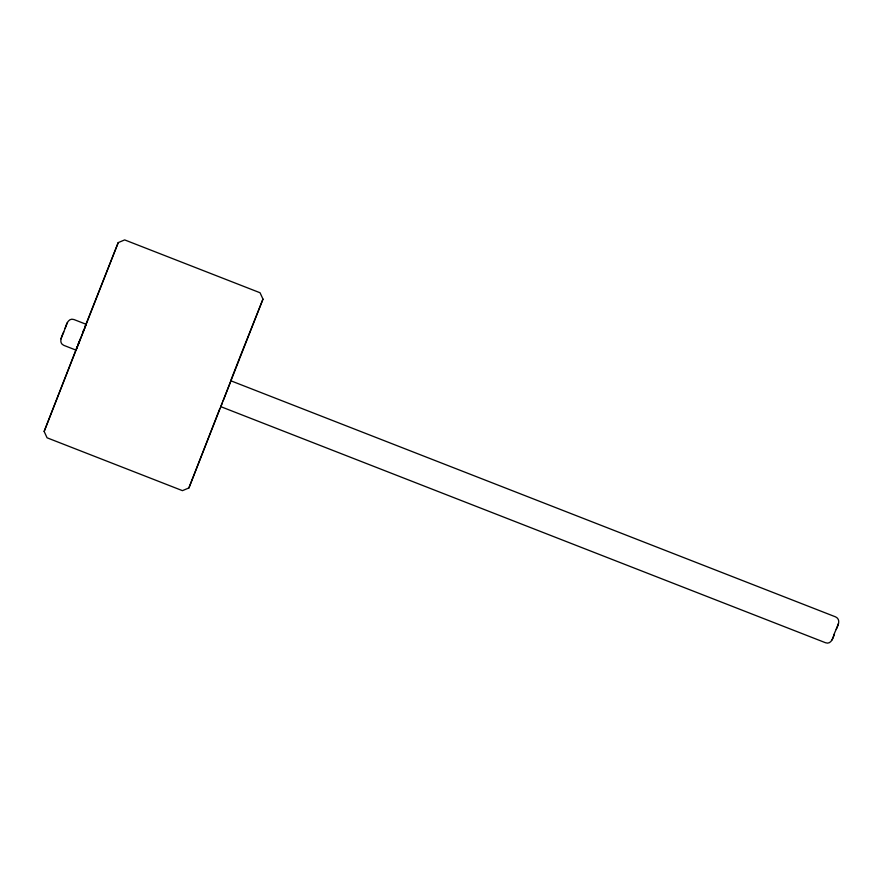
<?xml version="1.0" encoding="UTF-8"?>
<svg xmlns="http://www.w3.org/2000/svg" width="883" height="883" viewBox="0 0 883 883"><rect width="100%" height="100%" fill="white"/><g stroke="black" fill="none" stroke-linecap="round" stroke-linejoin="round"><path stroke-width="1.32" d="M63.753 331.842C62.086 335.661 58.013 342.891 63.874 345.385L76.059 350.143L79.327 341.876L86.159 324.304L73.984 319.547C68.444 317.527 66.324 324.436 65.121 328.355M222.384 402.67L220.805 406.655L825.55 642.747C830.737 644.711 833.055 638.497 834.093 634.667C834.921 629.987 843.022 620.583 835.66 616.908L230.916 380.816M67.45 322.45L61.037 338.84M230.761 381.213L223.123 400.805M76.655 348.575L77.384 346.71M84.647 327.582L118.223 242.604L124.68 239.911L260.055 292.759L262.979 299.116L188.896 487.957L182.45 490.65L47.075 437.802L44.15 431.445L77.141 346.82M78.145 344.26L80.143 339.127M82.649 332.714L83.642 330.154M78.322 344.282L79.062 342.394M118.223 242.604L44.15 431.445M188.896 487.957L219.889 408.454M230.893 380.253L239.392 358.454M82.903 332.571L83.852 330.143M836.168 629.369L838.497 623.464M834.424 633.95L832.084 639.855M84.58 328.288L86.159 324.304M239.889 357.162L262.979 299.116"/></g></svg>
